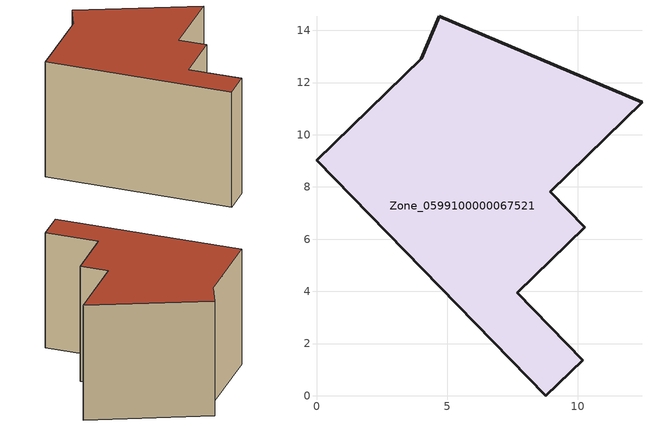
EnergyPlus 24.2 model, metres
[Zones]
Zone_0599100000067521
 floor ground (C_G): 7.7,3.95 10.2,1.37 8.79,0 0,9.02 4.01,12.92 4.71,14.54 12.47,11.24 8.95,7.82 10.27,6.46 z0
 wall outside (C_F): 4.01,12.92 0,9.02 8.79,0 10.2,1.37 7.7,3.95 10.27,6.46 8.95,7.82 12.47,11.24 4.71,14.54 4.01,12.92 z0:8.33
 roof outside (C_R): 10.27,6.46 8.95,7.82 12.47,11.24 4.71,14.54 4.01,12.92 0,9.02 8.79,0 10.2,1.37 7.7,3.95 z8.33
[BUILDING]
Pand.0599100000067521: North Axis=0; Terrain=City; Loads Convergence Tolerance Value=0.04; Temperature Convergence Tolerance Value=0.4; Solar Distribution=FullExterior; Maximum Number of Warmup Days=25; Minimum Number of Warmup Days=1
[Site:Location]
Rotterdam.The.Hague.AP_ZH_NLD Design_Conditions: Latitude=51.96; Longitude=4.45; Time Zone=1; Elevation=-4.5
[SITE:GROUNDTEMPERATURE:BUILDINGSURFACE]
18, 18, 18, 18, 18, 18, 18, 18, 18, 18, 18, 18
[MATERIAL] Thermal Absorptance=0.9; Solar Absorptance=0.7; Visible Absorptance=0.7
Name | Roughness | Thickness | Conductivity | Density | Specific Heat
G.TI.1975-1991 | MediumSmooth | 0.15 | 0.288461 | 540 | 1210
F.TI.1975-1991 | Rough | 0.3 | 0.230769 | 1920 | 840
R.TI.1975-1991 | MediumRough | 0.2 | 0.153846 | 1500 | 1000
[CONSTRUCTION]
C_G: G.TI.1975-1991
C_F: F.TI.1975-1991
C_R: R.TI.1975-1991
[ZONE]
Zone_0599100000067521: Type=1; Multiplier=1; Ceiling Height=Autocalculate; Volume=Autocalculate; Floor Area=autocalculate; Part of Total Floor Area=Yes
[ZONEINFILTRATION:DESIGNFLOWRATE]
Infil_Zone_0599100000067521: Zone or ZoneList or Space or SpaceList=Zone_0599100000067521; Schedule=AlwaysOn; Design Flow Rate Calculation Method=Flow/Area; Flow Rate per Floor Area=0.003; Constant Term Coefficient=1; Temperature Term Coefficient=0; Velocity Term Coefficient=0; Velocity Squared Term Coefficient=0
[HVACTEMPLATE:ZONE:IDEALLOADSAIRSYSTEM]
Zone_0599100000067521: Maximum Heating Supply Air Temperature=50; Minimum Cooling Supply Air Temperature=13; Maximum Heating Supply Air Humidity Ratio=0.0156; Minimum Cooling Supply Air Humidity Ratio=0.0077; Heating Limit=NoLimit; Cooling Limit=NoLimit; Dehumidification Control Type=ConstantSensibleHeatRatio; Cooling Sensible Heat Ratio=0.7; Dehumidification Setpoint=60; Humidification Control Type=None; Humidification Setpoint=30; Outdoor Air Method=None; Outdoor Air Flow Rate per Person=0.00944; Outdoor Air Flow Rate per Zone Floor Area=0; Outdoor Air Flow Rate per Zone=0; Demand Controlled Ventilation Type=None; Outdoor Air Economizer Type=NoEconomizer; Heat Recovery Type=None; Sensible Heat Recovery Effectiveness=0.7; Latent Heat Recovery Effectiveness=0.65
[ZONECONTROL:THERMOSTAT]
ThermostatControl_Zone_0599100000067521: Zone or ZoneList=Zone_0599100000067521; Control Type Schedule=DualSetpointControlType; Control 1=Thermostat_Zone_0599100000067521; Temperature Difference Between Cutout And Setpoint=0
[THERMOSTATSETPOINT:DUALSETPOINT]
Thermostat_Zone_0599100000067521: Heating Setpoint Temperature Schedule=HeatingSetpoint_Zone_0599100000067521; Cooling Setpoint Temperature Schedule=CoolingSetpoint_Zone_0599100000067521
[SCHEDULE:COMPACT]
HeatingSetpoint_Zone_0599100000067521: Through: 12/31, For: AllDays, Until: 24:00, 21
CoolingSetpoint_Zone_0599100000067521: Through: 12/31, For: AllDays, Until: 24:00, 24
DualSetpointControlType: Through: 12/31, For: AllDays, Until: 24:00, 4
AlwaysOn: Through: 12/31, For: AllDays, Until: 24:00, 1
